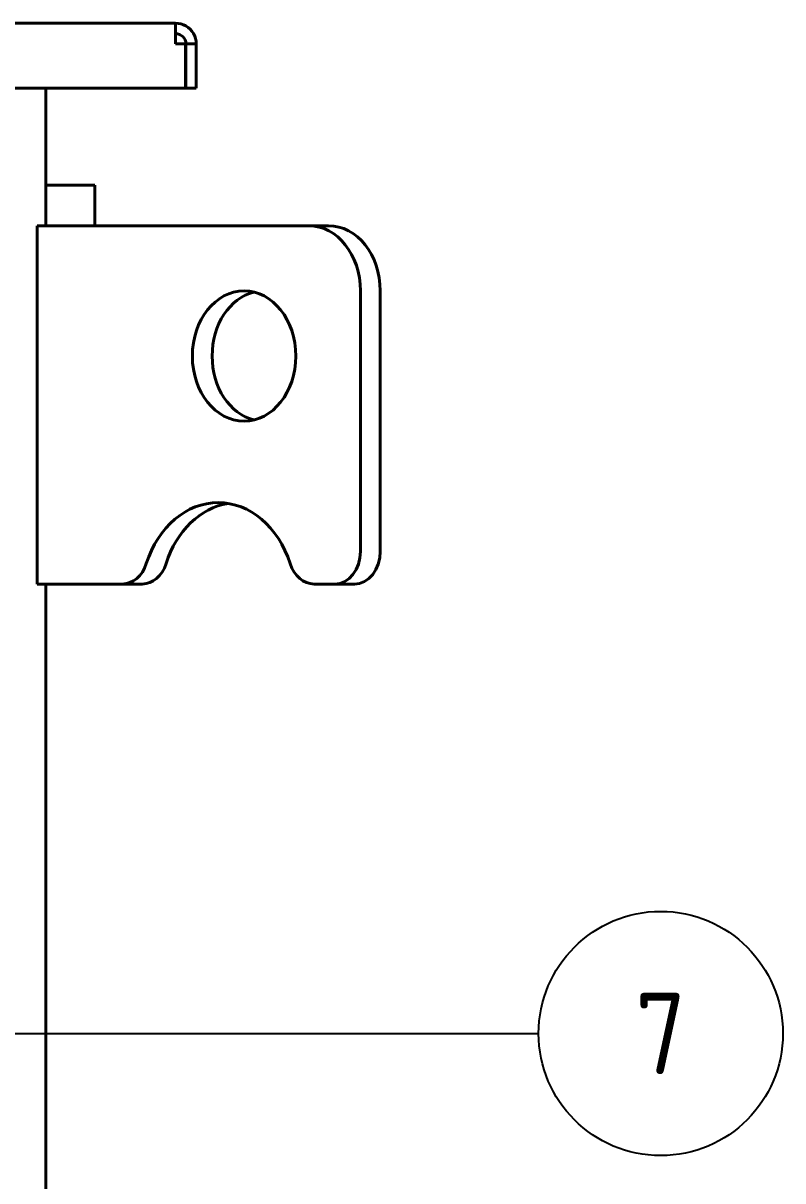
# Model space of a CAD drawing. Header units: millimetres. Extents: x 0 to 5945, y 0 to 4205.
# Drawn here: x 2137.7 to 2371.1, y 519.1 to 874.6 of the extents above; entities that cross this region are included whole.
import ezdxf

# ---------------------------------------------------------------- set-up
doc = ezdxf.new("R2010")
doc.units = ezdxf.units.MM
doc.header["$LTSCALE"] = 5
doc.layers.add('가시적인 것(ISO)', color=3, linetype='Continuous', lineweight=40)
doc.layers.add('기호(ISO)', color=5, linetype='Continuous', lineweight=25)
doc.styles.add('부품번호텍스트_PSTEK_POSCO', font='isocp.shx')

# ---------------------------------------------------------------- blocks, each defined once
blk = doc.blocks.new('품번기호10')
at = {"layer": '기호(ISO)', "color": 7}
for p, q in [((394.747, 113.37), (392.247, 112.87)), ((394.747, 112.37), (394.747, 113.37)), ((394.747, 112.87), (392.247, 112.87)), ((392.247, 112.87), (394.747, 112.37)), ((394.747, 112.87), (459.214, 112.87))]:
    blk.add_line(p, q, dxfattribs=at)
at = {"layer": '기호(ISO)', "color": 7, "flags": 128}
blk.add_lwpolyline([(394.747, 113.37), (392.247, 112.87)], dxfattribs=at)
at = {"layer": '기호(ISO)'}
blk.add_circle((466.714, 112.87), 7.5, dxfattribs=at)
at = {"layer": '기호(ISO)', "color": 7}
blk.add_solid([(394.747, 113.37), (392.247, 112.87), (394.747, 112.37), (394.747, 113.37)], dxfattribs=at)
at = {"layer": '기호(ISO)', "color": 7, "insert": (466.714, 112.876), "char_height": 5, "attachment_point": 5, "style": '부품번호텍스트_PSTEK_POSCO'}
blk.add_mtext('7', dxfattribs=at)

msp = doc.modelspace()

# ---------------------------------------------------------------- linework, layer by layer
at = {"layer": '가시적인 것(ISO)'}
for p, q in [((1549.937, 874.552), (2184.537, 874.552)), ((2184.537, 871.352), (2184.537, 874.552)), ((2184.537, 868.152), (2184.537, 871.352)), ((2187.637, 868.152), (2184.537, 868.152)), ((2187.637, 868.152), (2187.637, 854.552)), ((2187.737, 868.152), (2190.937, 868.152)), ((2187.737, 854.552), (2187.737, 868.152)), ((2190.937, 868.152), (2190.937, 854.552)), ((2187.637, 854.552), (1546.837, 854.552)), ((2144.737, 812.352), (2144.737, 854.552)), ((2190.937, 854.552), (2187.737, 854.552)), ((2144.737, 824.852), (2159.737, 824.852)), ((2159.737, 824.852), (2159.737, 812.352)), ((2142.062, 812.352), (2225.464, 812.352)), ((2142.062, 702.352), (2142.062, 812.352)), ((2231.539, 812.352), (2225.464, 812.352)), ((2241.35, 792.352), (2241.35, 712.352)), ((2247.425, 712.352), (2247.425, 792.352)), ((2168.21, 702.352), (2142.062, 702.352)), ((2144.737, 311.352), (2144.737, 702.352)), ((2168.21, 702.352), (2174.285, 702.352)), ((2233.407, 702.352), (2227.117, 702.352)), ((2233.407, 702.352), (2239.482, 702.352))]:
    msp.add_line(p, q, dxfattribs=at)
for radius, start, end in [(6.4, 30, 90), (3.2, 0, 90), (6.4, 0, 30)]:
    msp.add_arc((2184.537, 868.152), radius, start, end, dxfattribs=at)
for centre, major_axis, start_param, end_param in [((2225.464, 792.352), (0, 20), 4.712389, 6.2831853), ((2231.539, 792.352), (0, 20), 4.712389, 6.2831853), ((2211.681, 772.352), (0, 20), 0.1923988, 2.9491938), ((2197.663, 697.352), (0, 30), 5.0967858, 7.4695849), ((2203.738, 697.352), (0, 30), 0.1278238, 1.1863996), ((2233.407, 712.352), (0, -10), 0, 1.5707963), ((2239.482, 712.352), (0, -10), 0, 1.5707963), ((2168.21, 712.352), (0, -10), 0, 1.1863996), ((2174.285, 712.352), (0, -10), 0, 1.1863996), ((2227.117, 712.352), (0, -10), 5.0967858, 6.2831853)]:
    msp.add_ellipse(centre, major_axis=major_axis, ratio=0.7943003, start_param=start_param, end_param=end_param, dxfattribs=at)
msp.add_ellipse((2205.606, 772.352), major_axis=(0, 20), ratio=0.7943003, dxfattribs=at)

# ---------------------------------------------------------------- block references
at = {"layer": '기호(ISO)', "xscale": 5, "yscale": 5, "zscale": 5}
msp.add_blockref('품번기호10', (0, 0), dxfattribs=at)

doc.saveas('drawing.dxf')
